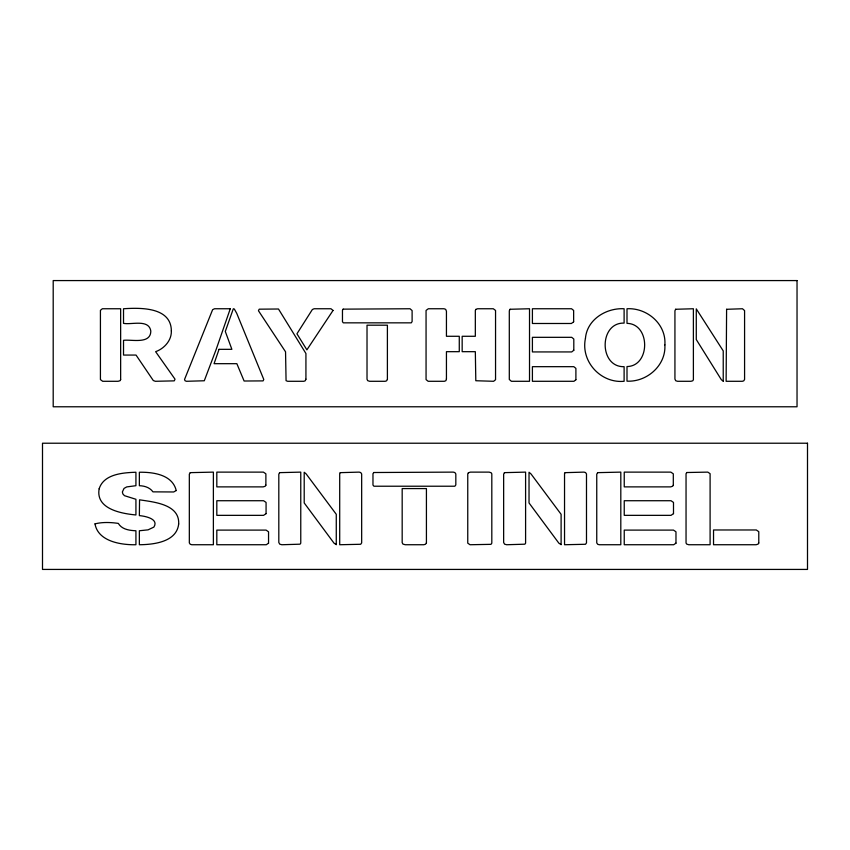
<?xml version="1.0" encoding="UTF-8"?>
<svg xmlns="http://www.w3.org/2000/svg" width="850" height="850" viewBox="0 0 850 850"><rect width="100%" height="100%" fill="white"/><g stroke="black" fill="none" stroke-linecap="round" stroke-linejoin="round"><path stroke-width="1.27" d="M664.87 344.888C666.134 365.426 646.946 382.128 627.003 381.161L627.003 366.552C650.452 366.191 650.601 323.839 627.003 323.361L627.003 308.752C647.062 307.615 666.411 324.137 664.87 344.888M585.459 338.311C580.486 361.399 600.716 383.531 624.112 381.289L624.112 366.679C598.804 367.381 598.889 322.309 624.112 323.106L624.112 308.752C606.369 307.753 587.01 319.441 585.459 338.311M99.152 488.793C95.455 508.991 121.316 513.591 135.926 514.962L135.926 499.279L124.472 495.678L122.889 493.988L122.368 491.969L124.026 488.421L126.714 486.912L135.926 485.701L135.926 472.249C123.048 472.685 103.785 474.002 99.152 488.793M171.349 330.926C171.7 340.595 164.018 348.712 155.624 351.677L175.036 379.206L174.261 380.864L155.306 381.289L153.276 380.513L136.042 355.066L123.526 355.066L123.526 340.329C131.559 339.256 150.716 344.547 150.811 331.064C148.952 318.867 131.548 324.966 123.526 323.361L123.526 308.752C140.218 307.658 171.232 306.882 171.349 330.926M178.681 523.972C176.704 542.003 153.818 544.595 139.357 544.733L139.357 530.761L148.07 529.847L153.871 527.106C159.184 518.776 144.861 516.099 139.357 515.61L139.549 499.811C153.659 502.063 179.754 504.135 178.681 523.972M446.441 378.813L445.921 380.672L444.359 381.289L428.156 381.289L426.062 379.599L426.062 310.452L428.315 308.752L444.04 308.752L445.697 309.368L446.441 311.228L446.441 336.281L459.276 336.281L459.276 351.677L446.441 351.677L446.441 378.813M219.045 349.329L214.072 363.683L236.852 363.683L244.109 381.013L263.096 380.896L263.776 379.461L236.725 313.321L234.334 309.039L233.325 308.752L225.303 331.457L231.88 349.329L219.045 349.329M230.276 308.752L216.155 349.456L204.287 380.768L186.469 381.289L185.024 380.736L184.546 379.461L212.627 309.666L214.551 308.752L230.276 308.752M94.998 523.876C98.058 541.418 120.891 545.041 135.926 544.733L135.926 530.761C129.487 530.506 121.911 529.486 118.309 523.398C110.755 522.293 102.361 521.964 94.998 523.876M305.926 379.206L305.246 380.768L303.843 381.289L287.629 381.289L286.067 380.672L285.547 351.804L258.432 310.707L259.207 309.177L278.481 309.007L305.926 353.504L305.926 379.206M675.622 309.272L674.932 310.834L674.932 379.079L675.739 380.736L677.503 381.289L690.986 381.289L692.793 380.757L693.388 379.727L693.388 308.752L675.622 309.272M510.085 309.272L509.299 310.834L509.299 379.461L511.381 381.289L529.518 381.289L529.518 308.752L510.085 309.272M333.041 310.452L306.892 349.849L296.937 333.806L312.343 309.538L314.107 308.752L330.958 308.752L333.041 310.452M279.618 472.642L278.811 474.204L278.811 542.513L279.767 544.181L281.86 544.733L300.05 544.191L300.762 543.171L300.762 472.122L279.618 472.642M504.454 472.642L503.646 474.204L503.646 542.513L504.603 544.181L506.696 544.733L524.886 544.191L525.597 543.171L525.597 472.122L504.454 472.642M475.894 309.389L475.331 310.452L475.331 336.281L462.166 336.281L462.166 351.677L475.331 351.677L475.809 380.736L493.616 381.289L495.55 379.727L495.55 310.452L493.297 308.752L477.572 308.752L475.894 309.389M573.644 321.799L571.402 323.489L532.408 323.489L532.408 308.752L571.561 308.752L573.644 310.452L573.644 321.799M726.601 309.294L726.123 381.289L742.326 381.289L743.75 380.832L744.579 379.461L744.579 310.579L742.496 308.752L726.601 309.294M120.647 379.599L119.999 380.736L118.076 381.289L102.669 381.289L100.427 379.599L100.427 310.314L102.351 308.752L120.647 308.752L120.647 379.599M343.156 309.145L342.465 310.314L342.465 321.672L343.272 322.841L411.304 322.841L412.112 321.534L412.112 310.579L410.029 308.752L343.156 309.145M575.896 379.727L573.963 381.289L532.408 381.289L532.408 366.679L573.803 366.679L575.896 368.379L575.896 379.727M190.262 472.642L189.327 474.204L189.327 542.906L190.262 544.276L191.813 544.733L213.382 544.733L213.382 472.122L190.262 472.642M597.688 472.642L596.753 474.204L596.753 542.906L597.688 544.276L599.239 544.733L620.808 544.733L620.808 472.122L597.688 472.642M387.398 379.461L386.58 380.832L385.156 381.289L369.591 381.289L367.657 380.641L367.019 379.206L367.019 325.189L387.398 325.189L387.398 379.461M573.803 350.243L571.721 351.932L532.408 351.932L532.408 337.322L571.721 337.322L573.803 339.022L573.803 350.243M265.88 485.18L265.211 486.243L263.202 486.88L216.814 486.88L216.814 472.122L263.394 472.122L265.88 473.822L265.88 485.18M468.424 472.759L467.755 473.822L467.755 543.171L470.039 544.733L490.992 544.34L491.81 543.171L491.81 473.822L491.141 472.759L489.132 472.122L470.422 472.122L468.424 472.759M673.306 485.18L672.637 486.243L670.629 486.88L624.24 486.88L624.24 472.122L670.82 472.122L673.306 473.822L673.306 485.18M758.784 543.033L758.115 544.096L756.107 544.733L713.532 544.733L713.532 529.975L756.298 529.975L758.784 531.675L758.784 543.033M340.276 472.653L339.703 473.556L339.703 544.733L360.687 544.276L361.664 542.906L361.664 473.949L360.729 472.579L359.178 472.122L340.276 472.653M565.112 472.653L564.538 473.556L564.538 544.733L585.512 544.276L586.489 542.906L586.489 473.949L585.565 472.579L584.014 472.122L565.112 472.653M268.547 543.171L266.262 544.733L216.814 544.733L216.814 530.102L266.071 530.102L268.547 531.803L268.547 543.171M373.788 472.515L372.969 473.684L372.969 485.053L373.926 486.221L454.867 486.221L455.823 484.914L455.823 473.949L454.888 472.579L453.337 472.122L373.788 472.515M686.864 472.515L686.046 473.684L686.046 543.033L686.715 544.096L688.723 544.733L710.101 544.733L710.101 473.684L707.806 472.122L686.864 472.515M675.973 543.171L673.689 544.733L624.24 544.733L624.24 530.102L673.497 530.102L675.973 531.803L675.973 543.171M426.424 542.906L425.446 544.276L423.746 544.733L405.237 544.733L402.942 544.085L402.178 542.64L402.178 488.58L426.424 488.58L426.424 542.906M266.071 513.655L263.585 515.344L216.814 515.344L216.814 500.724L263.585 500.724L266.071 502.424L266.071 513.655M673.497 513.655L671.011 515.344L624.24 515.344L624.24 500.724L671.011 500.724L673.497 502.424L673.497 513.655M176.205 490.535L173.719 491.969L152.958 491.853C149.834 487.486 144.542 485.849 139.357 485.701L139.357 472.249C153.085 472.016 172.476 474.587 176.205 490.535M797.034 280.574L53.199 280.574L53.199 406.778L797.034 406.778L797.034 280.574M807.5 443.222L42.5 443.222L42.5 569.426L807.5 569.426L807.5 443.222M336.271 544.606L334.029 543.171L304.204 502.945L304.204 472.249L306.181 473.949L336.271 514.303L336.271 544.606M561.106 544.606L558.864 543.171L529.029 502.945L529.029 472.249L531.016 473.949L561.106 514.303L561.106 544.606M723.233 381.161L721.352 379.727L696.278 339.543L696.278 308.879L723.233 350.891L723.233 381.161"/></g></svg>
